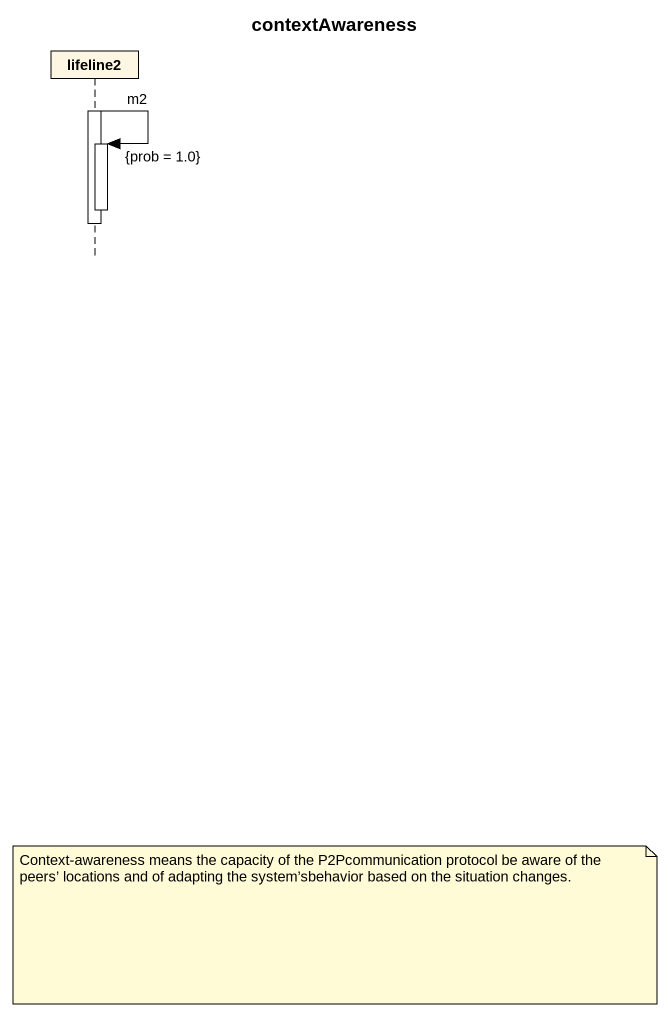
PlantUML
@startuml
title contextAwareness
hide footbox
participant lifeline2

activate lifeline2
lifeline2 -> lifeline2 : m2\n{prob = 1.0}
activate lifeline2
deactivate lifeline2
deactivate lifeline2
note over lifeline2 : Context-awareness means the capacity of the P2Pcommunication protocol be aware of the peers’ locations and of adapting the system’sbehavior based on the situation changes.
@enduml
